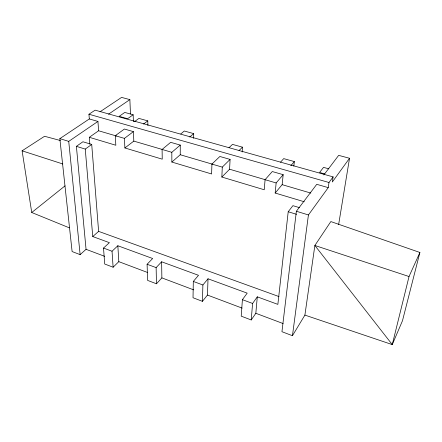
<?xml version="1.0" encoding="UTF-8"?>
<svg xmlns="http://www.w3.org/2000/svg" width="442" height="442" viewBox="0 0 442 442"><rect width="100%" height="100%" fill="white"/><g stroke="black" fill="none" stroke-linecap="round" stroke-linejoin="round"><path stroke-width="0.66" d="M304.256 201.762L275.167 193.038L282.151 184.662L283.178 174.678L272.283 171.546L265.084 179.695L264.222 189.756L221.851 177.049L229.586 169.231L230.089 159.413L219.873 156.479L211.933 164.087L211.602 173.971L171.861 162.054L180.237 154.739L180.27 145.092L170.673 142.335L162.103 149.451L162.236 159.17L124.887 147.965L124.423 138.385L133.434 131.628L133.81 141.108L124.887 147.965M193.635 138.363L193.707 133.622L184.303 131.014L180.767 133.948M92.759 236.558L98.621 231.376L91.715 144.446L85.251 149.081L92.759 236.558L109.389 242.652L103.516 248.067L104.721 264.018L113.108 267.222L112.036 251.233L117.848 245.752L152.661 258.509L147.103 264.261L147.6 280.394L156.474 283.786L156.125 267.614L161.623 261.791L198.519 275.311L193.314 281.432L193.021 297.742L202.43 301.339L207.469 295.063L208.022 278.791L247.194 293.145L242.409 299.67L241.216 316.152L251.211 319.964L255.835 313.284L257.288 296.842L277.863 304.383L288.206 211.746L292.908 205.663L299.306 207.607M202.43 301.339L202.895 284.991L208.022 278.791M221.851 177.049L222.287 167.126L230.089 159.413M242.172 151.987L242.47 147.169L232.475 144.39L228.989 147.738M251.211 319.964L252.597 303.455L257.288 296.842M275.167 193.038L276.139 182.944L283.178 174.678M293.825 166.153L294.339 161.573L283.703 158.623L280.543 162.192M91.715 144.446L82.919 141.766L76.383 146.346L86.057 249.321L80.129 254.631L72.112 251.564L59.841 138.644L89.323 118.948L88.947 114.235L95.129 110.157L333.102 176.883L328.997 182.491L328.235 187.629L316.748 184.325L296.378 211.254L281.946 331.704L292.449 335.716L304.903 315.096L314.864 245.476L330.831 221.575L419.9 252.47L402.48 320.748L392.264 344.6L304.903 315.096M292.449 335.716L308.428 214.956L328.235 187.629M333.102 176.883L332.329 181.982L349.528 158.264L338.66 155.363L323.837 174.949M338.616 224.702L349.528 158.264M409.032 276.532L392.264 344.6L314.864 245.476L409.032 276.532L419.9 252.47M290.814 165.717L294.339 161.573M156.474 283.786L161.871 277.88L161.623 261.791M239.045 150.556L242.47 147.169M113.108 267.222L118.815 261.658L117.848 245.752M171.861 162.054L171.816 152.308L180.27 145.092M189.723 137.026L193.707 133.622M69.311 227.829L31.741 212.508L65.062 185.839M143.528 124.064L147.783 120.87L147.91 125.522M89.859 144.153L89.301 137.296L115.832 145.252L115.285 135.705L124.401 129.031L133.434 131.628M134.611 121.561L138.921 118.406L147.783 120.87M133.147 114.754L127.611 118.721L119.174 116.356L124.771 112.439L133.147 114.754L133.418 121.627M89.301 137.296L98.61 130.771L116.323 135.97M59.841 138.644L68.731 141.374L97.936 121.428L98.61 130.771M108.528 114.196L129.871 99.616L130.478 114.036M100.014 111.804L121.578 97.4L129.871 99.616M31.741 212.508L22.1 150.816L44.559 136.28L60.421 140.528M328.804 168.833L323.527 167.374L319.588 172.485L324.583 173.883M88.947 114.235L328.997 182.491M89.323 118.948L97.936 121.428M282.151 184.662L310.809 193.077M133.81 141.108L162.816 149.623M180.237 154.739L212.276 164.148M229.586 169.231L265.493 179.772M115.285 135.705L124.423 138.385M162.103 149.451L171.816 152.308M211.933 164.087L222.287 167.126M265.084 179.695L276.139 182.944M296.378 211.254L308.428 214.956M76.383 146.346L85.251 149.081M288.206 211.746L296.604 214.342M22.1 150.816L62.841 163.982M98.621 231.376L279.012 296.582M103.516 248.067L112.036 251.233M147.103 264.261L156.125 267.614M193.314 281.432L202.895 284.991M242.409 299.67L252.597 303.455M86.057 249.321L104.704 256.343M118.815 261.658L147.247 272.371M161.871 277.88L193.684 289.864M207.469 295.063L242.083 308.102M255.835 313.284L283.123 323.561M68.731 141.374L80.129 254.631"/></g></svg>
